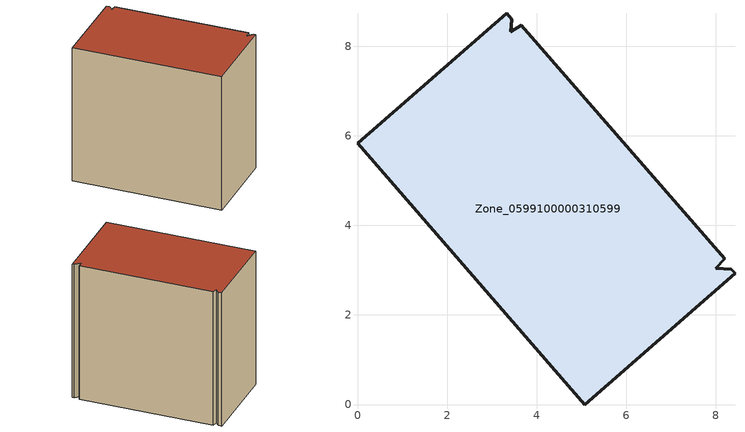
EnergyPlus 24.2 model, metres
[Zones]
Zone_0599100000310599
 floor ground (C_G): 5.08,0 0,5.84 3.34,8.74 3.45,8.61 3.42,8.32 3.65,8.48 8.21,3.26 8.01,3.05 8.35,3.02 8.43,2.93 z0
 wall outside (C_F): 8.43,2.93 8.35,3.02 8.01,3.05 8.21,3.26 3.65,8.48 3.42,8.32 3.45,8.61 3.34,8.74 0,5.84 5.08,0 8.43,2.93 z0:7.32
 roof outside (C_R): 3.45,8.61 3.34,8.74 0,5.84 5.08,0 8.43,2.93 8.35,3.02 8.01,3.05 8.21,3.26 3.65,8.48 3.42,8.32 z7.32
[BUILDING]
Pand.0599100000310599: North Axis=0; Terrain=City; Loads Convergence Tolerance Value=0.04; Temperature Convergence Tolerance Value=0.4; Solar Distribution=FullExterior; Maximum Number of Warmup Days=25; Minimum Number of Warmup Days=1
[Site:Location]
Rotterdam.The.Hague.AP_ZH_NLD Design_Conditions: Latitude=51.96; Longitude=4.45; Time Zone=1; Elevation=-4.5
[SITE:GROUNDTEMPERATURE:BUILDINGSURFACE]
18, 18, 18, 18, 18, 18, 18, 18, 18, 18, 18, 18
[MATERIAL] Thermal Absorptance=0.9; Solar Absorptance=0.7; Visible Absorptance=0.7
Name | Roughness | Thickness | Conductivity | Density | Specific Heat
G.TC.1946 | MediumSmooth | 0.15 | 1 | 540 | 1210
F.TC.1946 | Rough | 0.3 | 0.857143 | 1920 | 840
R.TC.1946 | MediumRough | 0.2 | 0.909091 | 1500 | 1000
[CONSTRUCTION]
C_G: G.TC.1946
C_F: F.TC.1946
C_R: R.TC.1946
[ZONE]
Zone_0599100000310599: Type=1; Multiplier=1; Ceiling Height=Autocalculate; Volume=Autocalculate; Floor Area=autocalculate; Part of Total Floor Area=Yes
[ZONEINFILTRATION:DESIGNFLOWRATE]
Infil_Zone_0599100000310599: Zone or ZoneList or Space or SpaceList=Zone_0599100000310599; Schedule=AlwaysOn; Design Flow Rate Calculation Method=Flow/Area; Flow Rate per Floor Area=0.003; Constant Term Coefficient=1; Temperature Term Coefficient=0; Velocity Term Coefficient=0; Velocity Squared Term Coefficient=0
[HVACTEMPLATE:ZONE:IDEALLOADSAIRSYSTEM]
Zone_0599100000310599: Maximum Heating Supply Air Temperature=50; Minimum Cooling Supply Air Temperature=13; Maximum Heating Supply Air Humidity Ratio=0.0156; Minimum Cooling Supply Air Humidity Ratio=0.0077; Heating Limit=NoLimit; Cooling Limit=NoLimit; Dehumidification Control Type=ConstantSensibleHeatRatio; Cooling Sensible Heat Ratio=0.7; Dehumidification Setpoint=60; Humidification Control Type=None; Humidification Setpoint=30; Outdoor Air Method=None; Outdoor Air Flow Rate per Person=0.00944; Outdoor Air Flow Rate per Zone Floor Area=0; Outdoor Air Flow Rate per Zone=0; Demand Controlled Ventilation Type=None; Outdoor Air Economizer Type=NoEconomizer; Heat Recovery Type=None; Sensible Heat Recovery Effectiveness=0.7; Latent Heat Recovery Effectiveness=0.65
[ZONECONTROL:THERMOSTAT]
ThermostatControl_Zone_0599100000310599: Zone or ZoneList=Zone_0599100000310599; Control Type Schedule=DualSetpointControlType; Control 1=Thermostat_Zone_0599100000310599; Temperature Difference Between Cutout And Setpoint=0
[THERMOSTATSETPOINT:DUALSETPOINT]
Thermostat_Zone_0599100000310599: Heating Setpoint Temperature Schedule=HeatingSetpoint_Zone_0599100000310599; Cooling Setpoint Temperature Schedule=CoolingSetpoint_Zone_0599100000310599
[SCHEDULE:COMPACT]
HeatingSetpoint_Zone_0599100000310599: Through: 12/31, For: AllDays, Until: 24:00, 21
CoolingSetpoint_Zone_0599100000310599: Through: 12/31, For: AllDays, Until: 24:00, 24
DualSetpointControlType: Through: 12/31, For: AllDays, Until: 24:00, 4
AlwaysOn: Through: 12/31, For: AllDays, Until: 24:00, 1
